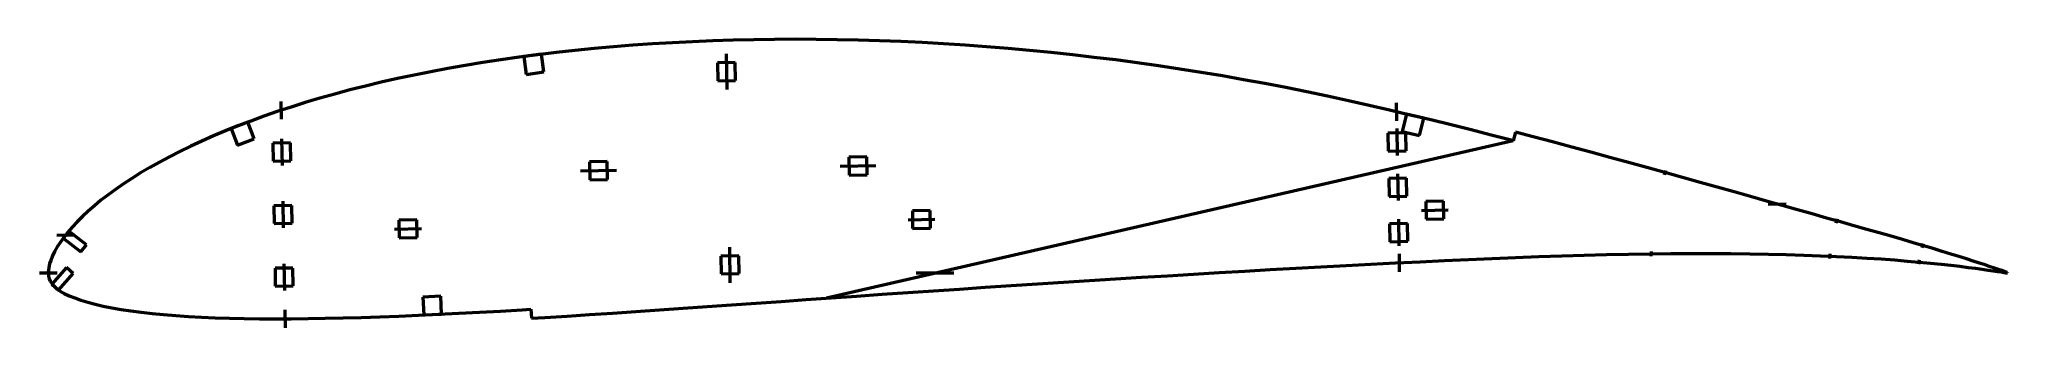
# Model space of a CAD drawing. Header units: metres. Extents: x -154 to 287, y -12 to 52.
import ezdxf

# ---------------------------------------------------------------- set-up
doc = ezdxf.new("R2010")
doc.units = ezdxf.units.M
for name, color, linetype, lineweight in [('FoilLayer', 1, 'Continuous', 50), ('StringerLayer', 1, 'Continuous', 50), ('SubLayer', 1, 'Continuous', 50)]:
    doc.layers.add(name, color=color, linetype=linetype, lineweight=lineweight)

msp = doc.modelspace()

# ---------------------------------------------------------------- linework, layer by layer
at = {"layer": 'FoilLayer'}
for p, q in [((-42.78, 48.89), (-46.91, 48.35)), ((-38.59, 49.4), (-42.78, 48.89)), ((-34.36, 49.88), (-38.59, 49.4)), ((-30.09, 50.3), (-34.36, 49.88)), ((-25.76, 50.69), (-30.09, 50.3)), ((-21.38, 51.03), (-25.76, 50.69)), ((-16.95, 51.34), (-21.38, 51.03)), ((-12.48, 51.62), (-16.95, 51.34)), ((-7.98, 51.85), (-12.48, 51.62)), ((-3.46, 52.03), (-7.98, 51.85)), ((1.12, 52.18), (-3.46, 52.03)), ((5.72, 52.28), (1.12, 52.18)), ((10.37, 52.35), (5.72, 52.28)), ((15.04, 52.38), (10.37, 52.35)), ((19.72, 52.36), (15.04, 52.38)), ((24.43, 52.3), (19.72, 52.36)), ((29.16, 52.19), (24.43, 52.3)), ((33.92, 52.05), (29.16, 52.19)), ((38.7, 51.86), (33.92, 52.05)), ((43.49, 51.64), (38.7, 51.86)), ((48.28, 51.37), (43.49, 51.64)), ((53.09, 51.06), (48.28, 51.37)), ((57.91, 50.7), (53.09, 51.06)), ((62.73, 50.31), (57.91, 50.7)), ((67.56, 49.87), (62.73, 50.31)), ((72.39, 49.4), (67.56, 49.87)), ((77.21, 48.89), (72.39, 49.4)), ((82.03, 48.33), (77.21, 48.89)), ((-70.45, 44.34), (-74.15, 43.55)), ((-66.68, 45.1), (-70.45, 44.34)), ((-62.84, 45.82), (-66.68, 45.1)), ((-58.95, 46.51), (-62.84, 45.82)), ((-55.01, 47.16), (-58.95, 46.51)), ((-50.99, 47.77), (-55.01, 47.16)), ((-46.91, 48.35), (-50.99, 47.77)), ((86.85, 47.74), (82.03, 48.33)), ((91.65, 47.1), (86.85, 47.74)), ((96.45, 46.42), (91.65, 47.1)), ((101.25, 45.7), (96.45, 46.42)), ((106.02, 44.95), (101.25, 45.7)), ((110.79, 44.15), (106.02, 44.95)), ((115.53, 43.32), (110.79, 44.15)), ((-88.21, 40.09), (-91.56, 39.14)), ((-84.8, 41.01), (-88.21, 40.09)), ((-81.32, 41.89), (-84.8, 41.01)), ((-77.78, 42.74), (-81.32, 41.89)), ((-74.15, 43.55), (-77.78, 42.74)), ((120.26, 42.44), (115.53, 43.32)), ((124.98, 41.53), (120.26, 42.44)), ((129.68, 40.59), (124.98, 41.53)), ((134.36, 39.62), (129.68, 40.59)), ((-101.1, 36.15), (-104.12, 35.1)), ((-98, 37.17), (-101.1, 36.15)), ((-94.82, 38.17), (-98, 37.17)), ((-91.56, 39.14), (-94.82, 38.17)), ((139.01, 38.6), (134.36, 39.62)), ((143.65, 37.56), (139.01, 38.6)), ((148.27, 36.48), (143.65, 37.56)), ((152.89, 35.39), (148.27, 36.48)), ((157.48, 34.28), (152.89, 35.39)), ((-112.71, 31.82), (-115.4, 30.69)), ((-109.93, 32.93), (-112.71, 31.82)), ((-107.06, 34.03), (-109.93, 32.93)), ((-104.12, 35.1), (-107.06, 34.03)), ((162.04, 33.17), (157.48, 34.28)), ((166.56, 32.04), (162.04, 33.17)), ((171.04, 30.9), (166.56, 32.04)), ((175.49, 29.75), (171.04, 30.9)), ((176.5, 31.55), (175.99, 29.62)), ((180.42, 30.53), (176.5, 31.55)), ((-122.94, 27.2), (-125.29, 26)), ((-120.51, 28.38), (-122.94, 27.2)), ((-118, 29.55), (-120.51, 28.38)), ((-115.4, 30.69), (-118, 29.55)), ((175.99, 29.62), (22.06, -5.72)), ((175.99, 29.62), (175.49, 29.75)), ((184.79, 29.37), (180.42, 30.53)), ((189.11, 28.21), (184.79, 29.37)), ((193.39, 27.04), (189.11, 28.21)), ((197.62, 25.88), (193.39, 27.04)), ((-131.74, 22.39), (-133.7, 21.17)), ((-129.69, 23.6), (-131.74, 22.39)), ((-127.53, 24.81), (-129.69, 23.6)), ((-125.29, 26), (-127.53, 24.81)), ((201.8, 24.73), (197.62, 25.88)), ((205.92, 23.59), (201.8, 24.73)), ((209.97, 22.47), (205.92, 23.59)), ((213.95, 21.36), (209.97, 22.47)), ((-137.36, 18.7), (-139.04, 17.47)), ((-135.57, 19.94), (-137.36, 18.7)), ((-133.7, 21.17), (-135.57, 19.94)), ((217.87, 20.26), (213.95, 21.36)), ((221.71, 19.19), (217.87, 20.26)), ((225.48, 18.13), (221.71, 19.19)), ((229.16, 17.1), (225.48, 18.13)), ((-143.48, 13.83), (-144.77, 12.62)), ((-142.1, 15.04), (-143.48, 13.83)), ((-140.63, 16.25), (-142.1, 15.04)), ((-139.04, 17.47), (-140.63, 16.25)), ((232.75, 16.08), (229.16, 17.1)), ((236.25, 15.1), (232.75, 16.08)), ((239.67, 14.13), (236.25, 15.1)), ((242.99, 13.19), (239.67, 14.13)), ((-148.05, 9.08), (-148.94, 7.94)), ((-147.05, 10.24), (-148.05, 9.08)), ((-145.96, 11.42), (-147.05, 10.24)), ((-144.77, 12.62), (-145.96, 11.42)), ((246.21, 12.28), (242.99, 13.19)), ((249.32, 11.41), (246.21, 12.28)), ((252.32, 10.55), (249.32, 11.41)), ((255.22, 9.73), (252.32, 10.55)), ((258.01, 8.94), (255.22, 9.73)), ((260.67, 8.18), (258.01, 8.94)), ((-151.01, 4.74), (-151.47, 3.8)), ((-150.42, 5.79), (-151.01, 4.74)), ((-149.73, 6.84), (-150.42, 5.79)), ((-148.94, 7.94), (-149.73, 6.84)), ((263.22, 7.44), (260.67, 8.18)), ((265.64, 6.74), (263.22, 7.44)), ((267.94, 6.06), (265.64, 6.74)), ((270.12, 5.41), (267.94, 6.06)), ((272.17, 4.79), (270.12, 5.41)), ((274.1, 4.2), (272.17, 4.79)), ((-152.44, 0.13), (-152.45, -0.01)), ((-152.34, 1.1), (-152.44, 0.13)), ((-152.14, 2.05), (-152.34, 1.1)), ((-151.88, 2.74), (-152.14, 2.05)), ((-151.47, 3.8), (-151.88, 2.74)), ((104.27, -0.32), (110.03, 0.02)), ((110.03, 0.02), (115.78, 0.36)), ((115.78, 0.36), (121.52, 0.69)), ((121.52, 0.69), (127.22, 1)), ((127.22, 1), (132.88, 1.3)), ((132.88, 1.3), (138.49, 1.6)), ((138.49, 1.6), (144.07, 1.91)), ((144.07, 1.91), (149.61, 2.19)), ((149.61, 2.19), (155.11, 2.46)), ((155.11, 2.46), (160.55, 2.71)), ((160.55, 2.71), (165.92, 2.96)), ((165.92, 2.96), (171.25, 3.2)), ((171.25, 3.2), (176.52, 3.42)), ((176.52, 3.42), (181.73, 3.61)), ((181.73, 3.61), (186.86, 3.78)), ((186.86, 3.78), (191.91, 3.94)), ((191.91, 3.94), (196.89, 4.08)), ((196.89, 4.08), (201.79, 4.18)), ((201.79, 4.18), (206.6, 4.24)), ((206.6, 4.24), (211.29, 4.29)), ((211.29, 4.29), (215.89, 4.32)), ((215.89, 4.32), (220.39, 4.32)), ((220.39, 4.32), (224.78, 4.29)), ((224.78, 4.29), (229.05, 4.24)), ((229.05, 4.24), (233.18, 4.16)), ((233.18, 4.16), (237.2, 4.07)), ((237.2, 4.07), (241.09, 3.95)), ((241.09, 3.95), (244.84, 3.81)), ((244.84, 3.81), (248.45, 3.65)), ((248.45, 3.65), (251.92, 3.48)), ((251.92, 3.48), (255.24, 3.3)), ((255.24, 3.3), (258.43, 3.09)), ((258.43, 3.09), (261.44, 2.86)), ((261.44, 2.86), (264.3, 2.63)), ((264.3, 2.63), (266.99, 2.4)), ((266.99, 2.4), (269.52, 2.16)), ((269.52, 2.16), (271.88, 1.92)), ((271.88, 1.92), (274.08, 1.68)), ((274.08, 1.68), (276.11, 1.44)), ((275.89, 3.64), (274.1, 4.2)), ((277.56, 3.12), (275.89, 3.64)), ((276.11, 1.44), (277.95, 1.21)), ((279.09, 2.62), (277.56, 3.12)), ((277.95, 1.21), (279.62, 0.99)), ((280.5, 2.17), (279.09, 2.62)), ((279.62, 0.99), (281.12, 0.79)), ((281.77, 1.74), (280.5, 2.17)), ((281.12, 0.79), (282.44, 0.6)), ((282.91, 1.36), (281.77, 1.74)), ((282.44, 0.6), (283.58, 0.44)), ((283.9, 1.03), (282.91, 1.36)), ((283.58, 0.44), (284.56, 0.3)), ((284.77, 0.73), (283.9, 1.03)), ((284.56, 0.3), (285.36, 0.18)), ((285.48, 0.49), (284.77, 0.73)), ((285.36, 0.18), (285.99, 0.08)), ((286.05, 0.29), (285.48, 0.49)), ((285.99, 0.08), (286.44, 0.01)), ((286.46, 0.14), (286.05, 0.29)), ((286.44, 0.01), (286.72, -0.03)), ((286.72, 0.05), (286.46, 0.14)), ((286.81, 0.02), (286.72, 0.05)), ((286.81, -0.05), (286.81, 0.02)), ((-152.45, -0.01), (-152.39, -0.79)), ((-152.39, -0.79), (-152.24, -1.34)), ((-152.24, -1.34), (-151.99, -1.89)), ((-151.99, -1.89), (-151.6, -2.46)), ((-151.6, -2.46), (-151.12, -3.03)), ((-151.12, -3.03), (-150.5, -3.59)), ((-150.5, -3.59), (-149.76, -4.14)), ((-149.76, -4.14), (-148.87, -4.66)), ((40.25, -4.44), (46.03, -4.05)), ((46.03, -4.05), (51.82, -3.66)), ((51.82, -3.66), (57.62, -3.26)), ((57.62, -3.26), (63.45, -2.86)), ((63.45, -2.86), (69.3, -2.48)), ((69.3, -2.48), (75.14, -2.11)), ((75.14, -2.11), (80.98, -1.75)), ((80.98, -1.75), (86.81, -1.37)), ((86.81, -1.37), (92.64, -1.01)), ((92.64, -1.01), (98.46, -0.66)), ((98.46, -0.66), (104.27, -0.32)), ((286.72, -0.03), (286.81, -0.05)), ((-148.87, -4.66), (-147.78, -5.17)), ((-147.78, -5.17), (-146.52, -5.67)), ((-146.52, -5.67), (-145.11, -6.17)), ((-145.11, -6.17), (-143.6, -6.64)), ((-143.6, -6.64), (-141.95, -7.08)), ((-141.95, -7.08), (-140.16, -7.48)), ((-140.16, -7.48), (-138.21, -7.87)), ((-138.21, -7.87), (-136.13, -8.23)), ((-136.13, -8.23), (-133.94, -8.57)), ((-133.94, -8.57), (-131.62, -8.88)), ((-55.77, -8.86), (-51.03, -8.59)), ((-51.03, -8.59), (-46.19, -8.3)), ((-46.19, -8.3), (-44.24, -8.19)), ((-44.24, -8.19), (-44.12, -10.18)), ((-25.95, -9.04), (-20.73, -8.68)), ((-20.73, -8.68), (-15.44, -8.33)), ((-15.44, -8.33), (-10.1, -7.97)), ((-10.1, -7.97), (-4.7, -7.6)), ((-4.7, -7.6), (0.75, -7.21)), ((0.75, -7.21), (6.27, -6.82)), ((6.27, -6.82), (11.84, -6.42)), ((11.84, -6.42), (17.45, -6.04)), ((17.45, -6.04), (23.09, -5.65)), ((23.09, -5.65), (28.77, -5.24)), ((28.77, -5.24), (34.49, -4.84)), ((34.49, -4.84), (40.25, -4.44)), ((-131.62, -8.88), (-129.18, -9.14)), ((-129.18, -9.14), (-126.58, -9.38)), ((-126.58, -9.38), (-123.86, -9.6)), ((-123.86, -9.6), (-121.02, -9.8)), ((-121.02, -9.8), (-118.09, -9.97)), ((-118.09, -9.97), (-115.03, -10.1)), ((-115.03, -10.1), (-111.85, -10.19)), ((-111.85, -10.19), (-108.53, -10.26)), ((-108.53, -10.26), (-105.11, -10.32)), ((-105.11, -10.32), (-101.59, -10.34)), ((-101.59, -10.34), (-97.96, -10.32)), ((-97.96, -10.32), (-94.21, -10.28)), ((-94.21, -10.28), (-90.33, -10.21)), ((-90.33, -10.21), (-86.35, -10.12)), ((-86.35, -10.12), (-82.28, -10.02)), ((-82.28, -10.02), (-78.12, -9.88)), ((-78.12, -9.88), (-73.85, -9.71)), ((-73.85, -9.71), (-69.45, -9.51)), ((-69.45, -9.51), (-64.97, -9.32)), ((-64.97, -9.32), (-60.41, -9.1)), ((-60.41, -9.1), (-55.77, -8.86)), ((-44.12, -10.18), (-41.14, -10.01)), ((-41.14, -10.01), (-36.15, -9.71)), ((-36.15, -9.71), (-31.09, -9.39)), ((-31.09, -9.39), (-25.95, -9.04))]:
    msp.add_line(p, q, dxfattribs=at)
at = {"layer": 'StringerLayer'}
for p, q in [((-41.88, 49.01), (-45.85, 48.49)), ((-41.36, 45.05), (-41.88, 49.01)), ((-45.85, 48.49), (-45.32, 44.52)), ((-45.32, 44.52), (-41.36, 45.05)), ((152.03, 35.59), (151.09, 31.7)), ((155.92, 34.66), (152.03, 35.59)), ((-107.73, 33.77), (-111.47, 32.34)), ((-111.47, 32.34), (-110.04, 28.61)), ((-106.3, 30.04), (-107.73, 33.77)), ((151.09, 31.7), (154.98, 30.77)), ((154.98, 30.77), (155.92, 34.66)), ((-110.04, 28.61), (-106.3, 30.04)), ((-147.83, 9.35), (-149.07, 7.78)), ((-143.9, 6.26), (-147.83, 9.35)), ((-149.07, 7.78), (-145.14, 4.69)), ((-145.14, 4.69), (-143.9, 6.26)), ((-148.33, 1.19), (-151.65, -2.56)), ((-146.84, -0.14), (-148.33, 1.19)), ((-151.65, -2.56), (-150.16, -3.88)), ((-150.16, -3.88), (-146.84, -0.14)), ((-64.45, -5.29), (-68.45, -5.47)), ((-68.45, -5.47), (-68.27, -9.46)), ((-64.28, -9.29), (-64.45, -5.29)), ((-68.27, -9.46), (-64.28, -9.29))]:
    msp.add_line(p, q, dxfattribs=at)
at = {"layer": 'SubLayer'}
for p, q in [((-0.46, 49.12), (-0.32, 41.12)), ((1.57, 47.15), (-2.43, 47.08)), ((-2.43, 47.08), (-2.36, 43.08)), ((1.64, 43.15), (1.57, 47.15)), ((-2.36, 43.08), (1.64, 43.15)), ((-100.29, 38.43), (-100.22, 34.43)), ((149.76, 38.12), (149.83, 34.12)), ((151.88, 31.38), (147.88, 31.31)), ((147.88, 31.31), (147.95, 27.31)), ((149.86, 32.34), (149.97, 26.34)), ((151.95, 27.38), (151.88, 31.38)), ((-98.12, 29.12), (-102.12, 29.04)), ((-102.12, 29.04), (-102.05, 25.04)), ((-100.14, 30.08), (-100.03, 24.08)), ((-98.05, 25.12), (-98.12, 29.12)), ((147.95, 27.31), (151.95, 27.38)), ((-102.05, 25.04), (-98.05, 25.12)), ((-33.09, 22.84), (-25.09, 22.99)), ((-27.13, 24.95), (-31.12, 24.88)), ((-31.12, 24.88), (-31.05, 20.88)), ((-27.05, 20.95), (-27.13, 24.95)), ((25.09, 23.89), (33.09, 24.04)), ((31.05, 26), (27.05, 25.93)), ((27.05, 25.93), (27.13, 21.93)), ((31.12, 22), (31.05, 26)), ((150.05, 22.17), (150.16, 16.18)), ((209.89, 21.98), (210.17, 22.94)), ((-31.05, 20.88), (-27.05, 20.95)), ((27.13, 21.93), (31.12, 22)), ((152.07, 21.21), (148.07, 21.14)), ((148.07, 21.14), (148.14, 17.14)), ((152.14, 17.21), (152.07, 21.21)), ((-97.86, 15.09), (-101.86, 15.01)), ((-101.86, 15.01), (-101.79, 11.02)), ((-99.88, 16.05), (-99.77, 10.05)), ((-97.79, 11.09), (-97.86, 15.09)), ((45.27, 13.98), (41.27, 13.91)), ((41.27, 13.91), (41.34, 9.91)), ((45.34, 9.98), (45.27, 13.98)), ((148.14, 17.14), (152.14, 17.21)), ((155.41, 13.97), (161.41, 14.08)), ((160.37, 16.06), (156.37, 15.99)), ((156.37, 15.99), (156.44, 11.99)), ((160.44, 12.06), (160.37, 16.06)), ((233.14, 15.37), (237.14, 15.45)), ((-101.79, 11.02), (-97.79, 11.09)), ((-74.79, 9.81), (-68.79, 9.92)), ((-69.83, 11.9), (-73.83, 11.82)), ((-73.83, 11.82), (-73.76, 7.82)), ((-69.76, 7.9), (-69.83, 11.9)), ((40.31, 11.89), (46.31, 12)), ((41.34, 9.91), (45.34, 9.98)), ((152.25, 11.04), (148.25, 10.97)), ((148.25, 10.97), (148.32, 6.97)), ((150.23, 12.01), (150.34, 6.01)), ((152.32, 7.05), (152.25, 11.04)), ((156.44, 11.99), (160.44, 12.06)), ((248.39, 11.15), (248.68, 12.1)), ((-150.52, 8.44), (-146.52, 8.51)), ((-73.76, 7.82), (-69.76, 7.9)), ((0.46, -2.24), (0.32, 5.76)), ((148.32, 6.97), (152.32, 7.05)), ((206.9, 3.75), (206.95, 4.75)), ((267.62, 5.63), (267.92, 6.59)), ((-154.44, 0), (-150.44, 0)), ((-97.61, 1.06), (-101.61, 0.99)), ((-101.61, 0.99), (-101.54, -3.01)), ((-99.63, 2.02), (-99.52, -3.98)), ((-97.54, -2.94), (-97.61, 1.06)), ((2.36, 3.8), (-1.64, 3.73)), ((-1.64, 3.73), (-1.57, -0.27)), ((2.43, -0.2), (2.36, 3.8)), ((42.12, 0), (50.54, 0)), ((150.37, 4.23), (150.44, 0.23)), ((246.94, 3.22), (247.03, 4.21)), ((266.9, 1.9), (267.02, 2.9)), ((-101.54, -3.01), (-97.54, -2.94)), ((-1.57, -0.27), (2.43, -0.2)), ((-99.44, -8.33), (-99.37, -12.33))]:
    msp.add_line(p, q, dxfattribs=at)

doc.saveas('drawing.dxf')
